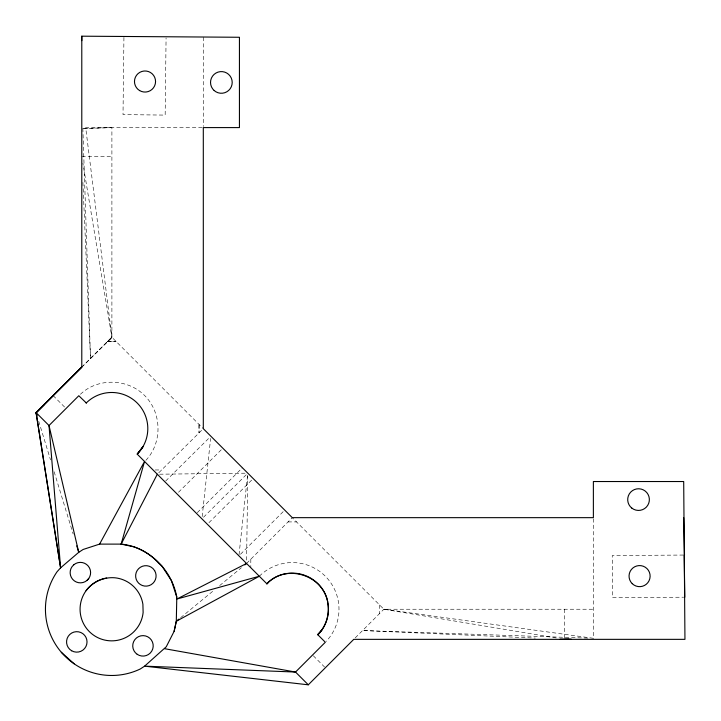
<?xml version="1.0" encoding="UTF-8"?>
<svg xmlns="http://www.w3.org/2000/svg" width="721" height="721" viewBox="0 0 721 721"><rect width="100%" height="100%" fill="white"/><g stroke="black" fill="none" stroke-linecap="round" stroke-linejoin="round"><path stroke-width="0.54" stroke-dasharray="3.6 2.7" d="M123.931 37.447L123.012 114.603L165.163 115.099L166.073 37.943M246.6 560.118L247.772 475.391M202.177 516.615L210.622 438.467M239.039 554.719L247.555 475.4M145.876 460.34C162.982 442.144 161.837 411.267 143.434 394.387C126.049 378.155 96.461 377.957 79.625 395.063M202.186 127.59L85.691 127.59L111.899 337.266L107.654 341.529L111.899 337.266L111.899 127.59L82.627 128.554M246.555 563.462L292.293 517.66L383.869 609.236L556.756 638.049M240.499 554.26L283.155 511.676M355.228 637.878L383.869 609.236L593.374 609.236M197.302 512.64L242.391 467.758M203.511 517.272L246.221 474.742M208.937 522.689L252.413 479.357M116.153 341.52L107.627 341.511L111.899 337.266L82.897 163.261M81.815 367.115L111.899 337.266L203.304 428.671M165.686 481.024L209.279 437.809M178.493 492.254L222.059 449.003M82.906 182.404L90.513 358.454L111.899 337.266L82.582 366.304M158.746 472.805L201.889 430.077M180.656 617.672L213.605 590.571M219.671 585.578L241.355 567.742M90.513 358.454L82.861 128.572L85.691 127.59M82.861 128.572L111.899 127.59M107.654 341.529L115.928 341.294L107.636 341.511M159.548 474.202L245.564 473.192M683.382 555.053L612.237 555.54L612.526 597.691L683.67 597.204M81.788 156.619L111.899 156.619M155.195 469.966L161.612 469.966M288.04 521.923L296.547 521.914M587.741 638.103L362.582 630.524L535.352 638.076M383.869 609.236L593.374 638.292M53.111 395.577L66.044 408.501M313.302 655.759L324.576 667.033M38.718 421.217L50.533 459.899M54.138 471.723L73.163 534.054M593.374 518.778L593.374 638.509M564.516 609.236L564.516 639.347M379.616 604.982L379.616 613.499M250.809 559.199L250.809 567.724M203.304 37.267L203.304 126.481M259.326 576.241A46.667 46.667 0 0 1 324.937 575.854A46.667 46.667 0 0 1 326.09 641.447M199.05 424.417L199.023 432.906L199.05 424.417"/><path stroke-width="1.08" d="M174.121 631.326L176.303 621.232L176.798 597.15L171.454 580.702L162.027 566.201L158.8 563.299A57.887 57.887 0 0 0 121.146 544.112L99.588 544.112L83.14 549.465L78.742 552.322L60.591 567.833L57.076 571.735A66.242 66.242 0 0 0 140.216 669.016L144.615 666.15L166.281 646.737L174.121 631.326L176.339 621.241L178.925 619.096M176.798 597.15A66.242 66.242 0 0 0 133.764 546.788L121.146 544.112L144.542 461.449L99.588 544.112M121.146 544.112L157.313 474.229M86.25 402.922L78.814 395.73L49.01 425.534L60.591 567.833L36.05 412.574L81.788 367.088L81.788 36.185L239.435 37.267L239.435 127.59L203.304 127.59L203.304 428.671L292.293 517.66L593.374 517.66L593.374 481.529L683.697 481.529L684.95 639.347L353.759 639.347L308.291 684.815L144.615 666.15L295.52 672.044L308.291 684.815M86.286 402.886L86.15 403.066A36.131 36.131 0 0 1 137.224 403.039A36.131 36.131 0 0 1 137.224 454.14L266.959 583.875L268.221 582.469M266.95 583.866C285.525 563.155 323.567 575.034 327.803 602.395M164.523 648.684L295.52 672.044L325.324 642.24L317.691 634.606C326.009 626.729 329.614 614.68 327.866 603.441M317.691 634.606L322.107 629.694M86.899 580.513L88.719 578.548M86.06 590.715C92.739 581.802 103.824 576.836 114.909 577.791A31.616 31.616 0 0 1 142.893 604.225L143.128 612.471A31.616 31.616 0 0 1 111.196 640.852A31.616 31.616 0 0 1 80.148 611.516A31.616 31.616 0 0 1 106.663 578.026M37.077 415.846L36.095 412.619L81.788 367.088L36.095 412.619L60.591 567.833M53.111 395.577L36.086 412.61L49.01 425.534L78.742 552.322L76.777 545.878M244.816 564.894L246.555 563.462L176.897 599.025L259.326 576.241L176.339 621.241M560.028 639.148L568.959 639.185M564.516 639.347L571.176 639.148M684.211 555.044L684.788 597.195M61.321 652.271L74.182 663.834M683.697 517.66L684.499 555.044M81.788 36.185L81.824 40.637M266.779 583.695A36.131 36.131 0 0 1 317.871 583.695A36.131 36.131 0 0 1 317.871 634.786M142.884 446.804L137.206 454.122L142.857 446.849M73.857 564.723L72.037 566.679A10.238 10.238 0 0 0 78.526 582.685A10.238 10.238 0 0 0 90.287 570.041A10.238 10.238 0 0 0 73.857 564.723M44.585 404.075L36.095 412.619L44.585 404.075M154.664 570.681L153.014 568.581A10.238 10.238 0 0 0 136.206 572.519A10.238 10.238 0 0 0 146.877 586.092A10.238 10.238 0 0 0 154.664 570.681M137.179 654.298A10.238 10.238 0 0 0 153.176 646.656A10.238 10.238 0 0 0 138.567 636.616A10.238 10.238 0 0 0 137.179 654.298M71.667 650.775A10.238 10.238 0 0 0 87.025 641.915A10.238 10.238 0 0 0 71.667 633.047A10.238 10.238 0 0 0 71.667 650.775M214.155 90.522A10.842 10.842 0 0 0 231.982 84.627A10.842 10.842 0 0 0 217.967 72.136A10.842 10.842 0 0 0 214.155 90.522M631.857 508.134A10.842 10.842 0 0 0 649.27 501.104A10.842 10.842 0 0 0 634.471 489.55A10.842 10.842 0 0 0 631.857 508.134M632.236 583.668A10.536 10.536 0 0 0 649.801 578.711A10.536 10.536 0 0 0 636.715 565.976A10.536 10.536 0 0 0 632.236 583.668M139.64 90.585A10.536 10.536 0 0 0 155.556 81.653A10.536 10.536 0 0 0 139.856 72.334A10.536 10.536 0 0 0 139.64 90.585"/></g></svg>
